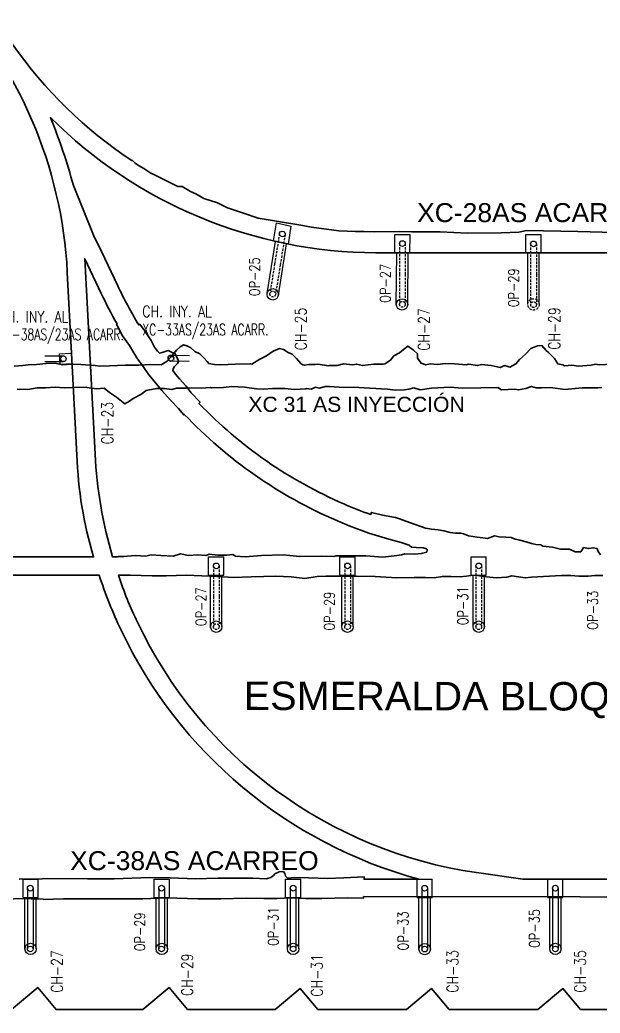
# Model space of a CAD drawing. Header units: millimetres. Extents: x -28 to 1943, y -5245 to 2752.
# Drawn here: x 1008.4 to 1161.5, y -2578.3 to -2316.4 of the extents above; entities that cross this region are included whole.
import ezdxf

# ---------------------------------------------------------------- set-up
doc = ezdxf.new("R2010")
doc.units = ezdxf.units.MM
doc.linetypes.add('HIDDEN', pattern=[0.375, 0.25, -0.125])
doc.styles.add('ARIAL', font='arial.ttf')
doc.styles.add('DG-T1-473 TO 560$1$Standard', font='arial.ttf')
doc.styles.add('ROMANS', font='romans.shx', dxfattribs={"width": 0.8})

msp = doc.modelspace()

# ---------------------------------------------------------------- linework, layer by layer
at = {"color": 3}
for p, q in [((1075.323, -2374.655), (1076.077, -2369.903)), ((1079.24, -2375.491), (1079.993, -2370.747)), ((1107.316, -2377.782), (1107.349, -2372.982)), ((1107.348, -2372.982), (1111.348, -2372.982)), ((1111.316, -2377.782), (1111.349, -2372.982)), ((1141.927, -2377.782), (1141.927, -2372.982)), ((1141.927, -2372.982), (1145.927, -2372.982)), ((1145.927, -2377.782), (1145.927, -2372.982)), ((1073.622, -2388.56), (1075.811, -2374.767)), ((1076.594, -2388.973), (1078.749, -2375.394)), ((1107.728, -2391.382), (1107.822, -2377.782)), ((1110.728, -2391.382), (1110.822, -2377.782)), ((1142.427, -2391.373), (1142.427, -2377.782)), ((1145.427, -2391.373), (1145.427, -2377.782)), ((1014.953, -2404.985), (1019.861, -2404.985)), ((1014.953, -2406.485), (1019.861, -2406.485)), ((1053.065, -2406.485), (1048.233, -2406.352)), ((1053.106, -2404.985), (1048.274, -2404.853)), ((1027.826, -2457.98), (1027.893, -2457.98)), ((1027.826, -2457.98), (1027.893, -2457.98)), ((1058.189, -2462.781), (1058.186, -2458.005)), ((1058.186, -2458.005), (1062.186, -2458.006)), ((1062.189, -2462.781), (1062.186, -2458.006)), ((1092.83, -2462.781), (1092.827, -2457.956)), ((1092.827, -2457.981), (1096.827, -2457.981)), ((1096.83, -2462.781), (1096.827, -2457.981)), ((1127.471, -2462.781), (1127.468, -2457.957)), ((1127.469, -2458.005), (1131.469, -2458.006)), ((1131.471, -2462.781), (1131.469, -2458.006)), ((1058.189, -2462.781), (1062.189, -2462.781)), ((1058.695, -2476.604), (1058.688, -2462.781)), ((1061.695, -2476.381), (1061.688, -2462.781)), ((1092.83, -2462.781), (1096.83, -2462.781)), ((1093.336, -2476.604), (1093.329, -2462.781)), ((1096.336, -2476.381), (1096.329, -2462.781)), ((1127.471, -2462.805), (1131.471, -2462.805)), ((1127.977, -2476.381), (1127.971, -2462.781)), ((1130.977, -2476.381), (1130.971, -2462.781)), ((1009.218, -2542.982), (1013.218, -2542.982)), ((1043.859, -2542.982), (1047.859, -2542.982)), ((1078.5, -2542.982), (1082.5, -2542.982)), ((1113.206, -2542.982), (1117.206, -2542.982)), ((1147.701, -2542.982), (1151.701, -2542.982)), ((1117.206, -2547.782), (1117.206, -2547.232))]:
    msp.add_line(p, q, dxfattribs=at)
at = {"color": 8, "linetype": 'HIDDEN', "ltscale": 2.5}
for p, q in [((1076.89, -2372.704), (1075.616, -2380.72)), ((1078.372, -2372.94), (1077.097, -2380.956)), ((1108.585, -2375.337), (1108.585, -2383.453)), ((1110.085, -2375.337), (1110.085, -2383.453)), ((1143.176, -2375.427), (1143.176, -2391.462)), ((1144.676, -2375.427), (1144.676, -2383.544)), ((1075.616, -2380.72), (1074.372, -2388.54)), ((1077.097, -2380.956), (1075.854, -2388.776)), ((1108.585, -2383.453), (1108.585, -2391.371)), ((1110.085, -2383.453), (1110.085, -2391.371)), ((1144.676, -2383.544), (1144.676, -2391.462)), ((1059.462, -2460.346), (1059.462, -2468.463)), ((1060.962, -2460.346), (1060.962, -2468.463)), ((1094.103, -2460.346), (1094.103, -2468.463)), ((1095.603, -2460.346), (1095.603, -2468.463)), ((1128.744, -2460.346), (1128.744, -2468.463)), ((1130.244, -2460.346), (1130.244, -2468.463)), ((1059.462, -2468.463), (1059.462, -2476.381)), ((1060.962, -2468.463), (1060.962, -2476.381)), ((1094.103, -2468.463), (1094.103, -2476.381)), ((1095.603, -2468.463), (1095.603, -2476.381)), ((1128.744, -2468.463), (1128.744, -2476.381)), ((1130.244, -2468.463), (1130.244, -2476.381))]:
    msp.add_line(p, q, dxfattribs=at)
at = {"color": 3, "linetype": 'Continuous'}
for p, q in [((1018.792, -2404.44), (1022.025, -2404.269)), ((1018.792, -2404.44), (1018.934, -2407.136)), ((1018.934, -2407.136), (1022.167, -2406.965))]:
    msp.add_line(p, q, dxfattribs=at)
for p, q in [((1009.218, -2547.782), (1009.218, -2542.982)), ((1013.218, -2547.782), (1013.218, -2542.982)), ((1043.859, -2547.782), (1043.859, -2542.982)), ((1047.859, -2547.782), (1047.859, -2542.982)), ((1078.5, -2547.782), (1078.5, -2542.982)), ((1082.5, -2547.782), (1082.5, -2542.982)), ((1113.206, -2547.782), (1113.206, -2542.982)), ((1117.206, -2547.782), (1117.206, -2542.982)), ((1147.701, -2547.782), (1147.701, -2542.982)), ((1151.701, -2547.782), (1151.701, -2542.982)), ((1010.378, -2545.344), (1010.378, -2553.461)), ((1011.878, -2545.344), (1011.878, -2553.461)), ((1045.019, -2545.344), (1045.019, -2553.461)), ((1046.519, -2545.344), (1046.519, -2553.461)), ((1079.742, -2545.344), (1079.742, -2553.461)), ((1081.242, -2545.344), (1081.242, -2553.461)), ((1114.448, -2545.375), (1114.448, -2553.492)), ((1115.948, -2545.375), (1115.948, -2553.492)), ((1148.942, -2545.344), (1148.942, -2553.461)), ((1150.442, -2545.344), (1150.442, -2553.461)), ((1009.218, -2547.782), (1013.218, -2547.782)), ((1009.718, -2561.382), (1009.718, -2547.782)), ((1012.718, -2561.382), (1012.718, -2547.782)), ((1043.859, -2547.782), (1047.859, -2547.782)), ((1044.359, -2561.382), (1044.359, -2547.782)), ((1047.359, -2561.382), (1047.359, -2547.782)), ((1078.5, -2547.782), (1082.5, -2547.782)), ((1079, -2561.382), (1079, -2547.782)), ((1082, -2561.382), (1082, -2547.782)), ((1113.206, -2547.782), (1113.206, -2546.716)), ((1113.206, -2547.782), (1117.206, -2547.782)), ((1113.706, -2561.41), (1113.706, -2547.782)), ((1116.706, -2561.41), (1116.706, -2547.782)), ((1147.701, -2547.782), (1151.701, -2547.782)), ((1148.201, -2561.556), (1148.201, -2547.782)), ((1151.201, -2561.556), (1151.201, -2547.782)), ((1010.378, -2553.461), (1010.378, -2561.379)), ((1011.878, -2553.461), (1011.878, -2561.379)), ((1045.019, -2553.461), (1045.019, -2561.379)), ((1046.519, -2553.461), (1046.519, -2561.379)), ((1079.742, -2553.461), (1079.742, -2561.379)), ((1081.242, -2553.461), (1081.242, -2561.379)), ((1114.448, -2553.492), (1114.448, -2561.41)), ((1115.948, -2553.492), (1115.948, -2561.41)), ((1148.942, -2553.461), (1148.942, -2561.379)), ((1150.442, -2553.461), (1150.442, -2561.379))]:
    msp.add_line(p, q)
at = {"color": 7, "lineweight": 35}
for points in [[(819.073, -2540.883), (821.573, -2543.383), (884.307, -2543.383), (900.404, -2521.502), (907.439, -2511.938, -0.0544823), (924.617, -2491.634, -0.0412979), (940.348, -2478.986, -0.0364934), (955.818, -2470.094, -0.0552072), (981.237, -2461.147, -0.0592227), (1009.957, -2457.98), (1014.081, -2457.98), (1027.855, -2457.98, -0.0656411), (1023.442, -2431.118), (1022.025, -2404.269), (1020.9, -2382.96, 0.1791426), (988.874, -2308.323), (986.45, -2310.916), (984.258, -2308.868), (986.785, -2306.165, 0.2832299), (866.773, -2277.433, 0.0830159), (829.639, -2297.627, 0.0902512), (803.542, -2326.054, 0.0654306), (793.69, -2345.012), (783.273, -2370.074)], [(819.073, -2540.883), (821.573, -2543.383), (884.307, -2543.383), (900.404, -2521.502), (907.439, -2511.938, -0.0544823), (924.617, -2491.634, -0.0412979), (940.348, -2478.986, -0.0364934), (955.818, -2470.094, -0.0552072), (981.237, -2461.147, -0.0592227), (1009.957, -2457.98), (1014.081, -2457.98), (1027.855, -2457.98, -0.0656411), (1023.442, -2431.118), (1022.025, -2404.269), (1020.9, -2382.96, 0.1791426), (988.874, -2308.323), (986.45, -2310.916), (984.258, -2308.868), (986.785, -2306.165, 0.2832299), (866.773, -2277.433, 0.0830159), (829.639, -2297.627, 0.0902512), (803.542, -2326.054, 0.0654306), (793.69, -2345.012), (783.273, -2370.074)], [(1165.308, -2372.474), (1155.61, -2372.151), (1142.107, -2371.892), (1140.023, -2372.336), (1135.372, -2372.486), (1126.505, -2372.591), (1119.329, -2372.297), (1111.732, -2372.221), (1108.54, -2372.164), (1102.06, -2372.258), (1099.205, -2372.203), (1096.928, -2372.126), (1092.541, -2371.963), (1085.353, -2371.046), (1082.517, -2370.506), (1071.23, -2368.684), (1067.434, -2367.292), (1063.184, -2365.905), (1060.512, -2364.587), (1056.923, -2363.456), (1054.796, -2362.217), (1053.43, -2361.633), (1051.174, -2360.289), (1050.04, -2360.289), (1043.571, -2357.045), (1042.95, -2356.816), (1041.133, -2355.56), (1039.663, -2354.754), (1038.801, -2354.118), (1038.091, -2353.442), (1037.943, -2353.471, -0.0945722), (1006.379, -2322.684)], [(1165.308, -2372.474), (1155.61, -2372.151), (1142.107, -2371.892), (1140.023, -2372.336), (1135.372, -2372.486), (1126.505, -2372.591), (1119.329, -2372.297), (1111.732, -2372.221), (1108.54, -2372.164), (1102.06, -2372.258), (1099.205, -2372.203), (1096.928, -2372.126), (1092.541, -2371.963), (1085.353, -2371.046), (1082.517, -2370.506), (1071.23, -2368.684), (1067.434, -2367.292), (1063.184, -2365.905), (1060.512, -2364.587), (1056.923, -2363.456), (1054.796, -2362.217), (1053.43, -2361.633), (1051.174, -2360.289), (1050.04, -2360.289), (1043.571, -2357.045), (1042.95, -2356.816), (1041.133, -2355.56), (1039.663, -2354.754), (1038.801, -2354.118), (1038.091, -2353.442), (1037.943, -2353.471, -0.0945722), (1006.379, -2322.684)], [(1161.575, -2457.431), (1161.003, -2456.594), (1160.705, -2455.786), (1159.607, -2455.58), (1158.465, -2455.777), (1157.125, -2455.539), (1156.413, -2456.626), (1154.916, -2456.626), (1153.385, -2455.975), (1151.054, -2455.942), (1148.92, -2455.387), (1146.348, -2455.144), (1145.87, -2454.833), (1144.548, -2454.726), (1143.436, -2454.417), (1142.005, -2453.991), (1140.308, -2453.569), (1139.058, -2453.267), (1138.052, -2452.877), (1136.592, -2452.756), (1134.889, -2452.655), (1133.658, -2452.438), (1131.817, -2453.154), (1130.537, -2452.977), (1129.031, -2452.761), (1127.897, -2452.602), (1126.751, -2452.391), (1125.464, -2451.899), (1124.779, -2451.759), (1123.311, -2451.687), (1121.968, -2451.534), (1120.24, -2451.125), (1118.779, -2450.85), (1117.036, -2450.645), (1115.4, -2450.368), (1111.435, -2449.025), (1108.259, -2447.88), (1107.484, -2447.616), (1104.116, -2446.965), (1101.167, -2446.231), (1100.966, -2446.796, -0.0161501), (1093.897, -2444.018, -0.0999854), (1055.625, -2417.49), (1055.945, -2417.18), (1053.619, -2414.715), (1052.165, -2412.912), (1050.546, -2411.057), (1049.417, -2409.801), (1048.758, -2408.849), (1048.839, -2408.387), (1049.205, -2407.739), (1049.997, -2406.978), (1050.304, -2406.333), (1049.892, -2405.556), (1049.406, -2404.435), (1048.432, -2403.965), (1047.527, -2403.54), (1045.964, -2404.068), (1045.215, -2404.24), (1044.665, -2403.742), (1043.909, -2402.692), (1043.019, -2400.88), (1041.263, -2398.288), (1040.002, -2396.642), (1039.752, -2396.793, -0.0249086), (1034.207, -2386.48), (1029.916, -2377.448), (1027.847, -2373.101), (1022.498, -2360.003, 0.0314598), (1016.464, -2342.129, 0.1972724), (1102.322, -2377.782), (1276.05, -2377.782)], [(1161.575, -2457.431), (1161.003, -2456.594), (1160.705, -2455.786), (1159.607, -2455.58), (1158.465, -2455.777), (1157.125, -2455.539), (1156.413, -2456.626), (1154.916, -2456.626), (1153.385, -2455.975), (1151.054, -2455.942), (1148.92, -2455.387), (1146.348, -2455.144), (1145.87, -2454.833), (1144.548, -2454.726), (1143.436, -2454.417), (1142.005, -2453.991), (1140.308, -2453.569), (1139.058, -2453.267), (1138.052, -2452.877), (1136.592, -2452.756), (1134.889, -2452.655), (1133.658, -2452.438), (1131.817, -2453.154), (1130.537, -2452.977), (1129.031, -2452.761), (1127.897, -2452.602), (1126.751, -2452.391), (1125.464, -2451.899), (1124.779, -2451.759), (1123.311, -2451.687), (1121.968, -2451.534), (1120.24, -2451.125), (1118.779, -2450.85), (1117.036, -2450.645), (1115.4, -2450.368), (1111.435, -2449.025), (1108.259, -2447.88), (1107.484, -2447.616), (1104.116, -2446.965), (1101.167, -2446.231), (1100.966, -2446.796, -0.0161501), (1093.897, -2444.018, -0.0999854), (1055.625, -2417.49), (1055.945, -2417.18), (1053.619, -2414.715), (1052.165, -2412.912), (1050.546, -2411.057), (1049.417, -2409.801), (1048.758, -2408.849), (1048.839, -2408.387), (1049.205, -2407.739), (1049.997, -2406.978), (1050.304, -2406.333), (1049.892, -2405.556), (1049.406, -2404.435), (1048.432, -2403.965), (1047.527, -2403.54), (1045.964, -2404.068), (1045.215, -2404.24), (1044.665, -2403.742), (1043.909, -2402.692), (1043.019, -2400.88), (1041.263, -2398.288), (1040.002, -2396.642), (1039.752, -2396.793, -0.0249086), (1034.207, -2386.48), (1029.916, -2377.448), (1027.847, -2373.101), (1022.498, -2360.003, 0.0314598), (1016.464, -2342.129, 0.1972724), (1102.322, -2377.782), (1276.05, -2377.782)], [(1028.236, -2430.865), (1025.518, -2379.376), (1029.871, -2388.539, 0.018407), (1034.034, -2396.529), (1033.889, -2396.611), (1035.439, -2399.703), (1037.29, -2402.211), (1038.431, -2404.164), (1039.284, -2405.483), (1040.882, -2407.765), (1042.443, -2410.004), (1043.842, -2411.652), (1045.868, -2414.105), (1048.108, -2416.644), (1050.22, -2418.858), (1051.634, -2420.536), (1051.771, -2420.405, 0.1011565), (1091.998, -2448.426, 0.0072501), (1095.278, -2449.783), (1095.265, -2449.815), (1100.478, -2451.684), (1105.752, -2453.321), (1109.017, -2454.208), (1111.096, -2454.896), (1111.77, -2455.415), (1112.936, -2455.506), (1114.873, -2455.631), (1115.692, -2455.878), (1115.889, -2456.075), (1115.749, -2456.716), (1114.314, -2457.096), (1112.633, -2457.236), (1109.964, -2457.157), (1109.091, -2457.401), (1107.876, -2457.578), (1104.202, -2458.019), (1099.656, -2457.726), (1095.646, -2457.664), (1091.85, -2457.675), (1091.275, -2457.887), (1088.074, -2457.831), (1082.252, -2457.9), (1077.889, -2457.443), (1072.154, -2457.59), (1067.831, -2457.925), (1065.31, -2457.833), (1064.594, -2457.374), (1063.013, -2457.564), (1060.616, -2457.556), (1058.457, -2457.259), (1057.435, -2457.587), (1055.252, -2457.43), (1052.863, -2457.613), (1050.793, -2457.213), (1048.842, -2457.759), (1045.575, -2457.635), (1043.024, -2457.451), (1041.646, -2457.752), (1038.824, -2457.606), (1035.797, -2457.894), (1034.353, -2457.838), (1034.322, -2457.98), (1032.849, -2457.98, -0.0586654), (1028.236, -2430.868)], [(1028.236, -2430.865), (1025.518, -2379.376), (1029.871, -2388.539, 0.018407), (1034.034, -2396.529), (1033.889, -2396.611), (1035.439, -2399.703), (1037.29, -2402.211), (1038.431, -2404.164), (1039.284, -2405.483), (1040.882, -2407.765), (1042.443, -2410.004), (1043.842, -2411.652), (1045.868, -2414.105), (1048.108, -2416.644), (1050.22, -2418.858), (1051.634, -2420.536), (1051.771, -2420.405, 0.1011565), (1091.998, -2448.426, 0.0072501), (1095.278, -2449.783), (1095.265, -2449.815), (1100.478, -2451.684), (1105.752, -2453.321), (1109.017, -2454.208), (1111.096, -2454.896), (1111.77, -2455.415), (1112.936, -2455.506), (1114.873, -2455.631), (1115.692, -2455.878), (1115.889, -2456.075), (1115.749, -2456.716), (1114.314, -2457.096), (1112.633, -2457.236), (1109.964, -2457.157), (1109.091, -2457.401), (1107.876, -2457.578), (1104.202, -2458.019), (1099.656, -2457.726), (1095.646, -2457.664), (1091.85, -2457.675), (1091.275, -2457.887), (1088.074, -2457.831), (1082.252, -2457.9), (1077.889, -2457.443), (1072.154, -2457.59), (1067.831, -2457.925), (1065.31, -2457.833), (1064.594, -2457.374), (1063.013, -2457.564), (1060.616, -2457.556), (1058.457, -2457.259), (1057.435, -2457.587), (1055.252, -2457.43), (1052.863, -2457.613), (1050.793, -2457.213), (1048.842, -2457.759), (1045.575, -2457.635), (1043.024, -2457.451), (1041.646, -2457.752), (1038.824, -2457.606), (1035.797, -2457.894), (1034.353, -2457.838), (1034.322, -2457.98), (1032.849, -2457.98, -0.0586654), (1028.236, -2430.868)], [(1008.185, -2542.976), (1014.292, -2542.881), (1014.745, -2542.767), (1026.24, -2542.843), (1033.272, -2542.92), (1042.698, -2542.508), (1048.076, -2542.59), (1054.719, -2542.903), (1060.645, -2542.72), (1066.088, -2542.71), (1069.89, -2542.726), (1073.447, -2542.876), (1074.581, -2542.554), (1075.272, -2541.992), (1075.674, -2541.533), (1076.834, -2541.025), (1077.946, -2540.915), (1078.274, -2541.454), (1078.49, -2542.202), (1079.006, -2542.724), (1080.913, -2542.573), (1084.572, -2542.64), (1089.577, -2542.839), (1093.845, -2542.596), (1099.236, -2542.328), (1099.236, -2542.982), (1113.704, -2542.982, -0.2193033), (1035.093, -2477.293, -0.0319409), (1029.312, -2462.78), (1014.081, -2462.78), (1009.937, -2462.78, 0.0592735), (982.319, -2465.823, 0.0551998)], [(1008.185, -2542.976), (1014.292, -2542.881), (1014.745, -2542.767), (1026.24, -2542.843), (1033.272, -2542.92), (1042.698, -2542.508), (1048.076, -2542.59), (1054.719, -2542.903), (1060.645, -2542.72), (1066.088, -2542.71), (1069.89, -2542.726), (1073.447, -2542.876), (1074.581, -2542.554), (1075.272, -2541.992), (1075.674, -2541.533), (1076.834, -2541.025), (1077.946, -2540.915), (1078.274, -2541.454), (1078.49, -2542.202), (1079.006, -2542.724), (1080.913, -2542.573), (1084.572, -2542.64), (1089.577, -2542.839), (1093.845, -2542.596), (1099.236, -2542.328), (1099.236, -2542.982), (1113.704, -2542.982, -0.2193033), (1035.093, -2477.293, -0.0319409), (1029.312, -2462.78), (1014.081, -2462.78), (1009.937, -2462.78, 0.0592735), (982.319, -2465.823, 0.0551998)], [(1271.45, -2542.982), (1141.073, -2542.982), (1128.925, -2541.233, -0.2513346), (1039.427, -2475.231, -0.037334), (1034.42, -2462.78), (1037.509, -2462.78), (1043.255, -2462.951), (1046.99, -2462.938), (1052.284, -2462.795), (1056.383, -2462.991), (1060.55, -2463.18), (1064.795, -2463.391), (1069.387, -2463.243), (1072.728, -2463.157), (1075.927, -2463.102), (1079.95, -2463.229), (1083.558, -2463.675), (1086.865, -2463.167), (1089.138, -2463.021), (1089.567, -2463.052), (1097.141, -2463.084), (1102.174, -2463.175), (1107.853, -2463.507), (1112.425, -2463.404), (1112.856, -2463.374), (1115.396, -2463.458), (1117.674, -2463.539), (1119.887, -2463.136), (1122.211, -2463.145), (1124.597, -2463.282), (1126.245, -2463.055), (1127.421, -2462.858), (1128.656, -2462.823), (1129.676, -2462.956), (1131.594, -2463.267), (1134.105, -2463.517), (1136.85, -2463.37), (1138.249, -2463.009), (1141.696, -2463.524), (1143.437, -2463.36), (1151.355, -2462.888), (1153.775, -2462.888), (1155.885, -2463.037), (1158.317, -2463.106), (1160.099, -2462.913), (1160.099, -2462.913), (1162.253, -2462.916)], [(1271.45, -2542.982), (1141.073, -2542.982), (1128.925, -2541.233, -0.2513346), (1039.427, -2475.231, -0.037334), (1034.42, -2462.78), (1037.509, -2462.78), (1043.255, -2462.951), (1046.99, -2462.938), (1052.284, -2462.795), (1056.383, -2462.991), (1060.55, -2463.18), (1064.795, -2463.391), (1069.387, -2463.243), (1072.728, -2463.157), (1075.927, -2463.102), (1079.95, -2463.229), (1083.558, -2463.675), (1086.865, -2463.167), (1089.138, -2463.021), (1089.567, -2463.052), (1097.141, -2463.084), (1102.174, -2463.175), (1107.853, -2463.507), (1112.425, -2463.404), (1112.856, -2463.374), (1115.396, -2463.458), (1117.674, -2463.539), (1119.887, -2463.136), (1122.211, -2463.145), (1124.597, -2463.282), (1126.245, -2463.055), (1127.421, -2462.858), (1128.656, -2462.823), (1129.676, -2462.956), (1131.594, -2463.267), (1134.105, -2463.517), (1136.85, -2463.37), (1138.249, -2463.009), (1141.696, -2463.524), (1143.437, -2463.36), (1151.355, -2462.888), (1153.775, -2462.888), (1155.885, -2463.037), (1158.317, -2463.106), (1160.099, -2462.913), (1160.099, -2462.913), (1162.253, -2462.916)], [(895.591, -2654.643, -0.3760744), (1008.082, -2548.047), (1014.544, -2548.274), (1014.651, -2548.321), (1019.878, -2548.125), (1025.197, -2548.189), (1033.963, -2548.193), (1040.823, -2548.118), (1047.074, -2547.872), (1055.359, -2548.148), (1061.388, -2548.171), (1068.155, -2548.001), (1072.799, -2548.029), (1076.212, -2548.082), (1080.049, -2547.921), (1083.821, -2548.063), (1088.058, -2548.108), (1094.939, -2547.856), (1099.077, -2547.963), (1099.078, -2547.559), (1270.659, -2547.782)], [(895.591, -2654.643, -0.3760744), (1008.082, -2548.047), (1014.544, -2548.274), (1014.651, -2548.321), (1019.878, -2548.125), (1025.197, -2548.189), (1033.963, -2548.193), (1040.823, -2548.118), (1047.074, -2547.872), (1055.359, -2548.148), (1061.388, -2548.171), (1068.155, -2548.001), (1072.799, -2548.029), (1076.212, -2548.082), (1080.049, -2547.921), (1083.821, -2548.063), (1088.058, -2548.108), (1094.939, -2547.856), (1099.077, -2547.963), (1099.078, -2547.559), (1270.659, -2547.782)]]:
    msp.add_lwpolyline(points, format="xyb", dxfattribs=at)
at = {"color": 3}
msp.add_lwpolyline([(1076.077, -2369.903), (1079.993, -2370.747)], dxfattribs=at)
at = {"color": 254, "lineweight": 35}
for points in [[(1006.84, -2407.712), (1009.179, -2407.518), (1010.592, -2407.289), (1012.739, -2407.276), (1015.293, -2407.019), (1017.701, -2406.914), (1019.634, -2407.311), (1021.756, -2407.121), (1024.502, -2407.233), (1028.265, -2407.514), (1029.369, -2407.645), (1032.021, -2407.589), (1036.264, -2407.39), (1039.8, -2407.452), (1042.869, -2407.27), (1045.666, -2407.296), (1047.258, -2406.343), (1048.237, -2405.295), (1049.688, -2403.455), (1050.68, -2402.576), (1051.55, -2402.094), (1052.451, -2402.329), (1053.459, -2402.882), (1054.596, -2403.827), (1055.867, -2404.421), (1057.008, -2405.59), (1057.84, -2406.472), (1058.221, -2406.952), (1059.719, -2407.215), (1061.439, -2407.328), (1065.25, -2407.126), (1069.268, -2407.05), (1069.611, -2407.189), (1071.745, -2405.811), (1073.452, -2404.941), (1075.209, -2403.757), (1076.884, -2403), (1077.918, -2403.311), (1079.228, -2404.048), (1080.282, -2404.486), (1081.341, -2405.631), (1082.535, -2406.937), (1083.096, -2407.312), (1083.454, -2407.433), (1084.661, -2407.281), (1086.306, -2407.24), (1087.008, -2407.168), (1089.94, -2407.576), (1089.971, -2407.546), (1092.108, -2407.489), (1093.823, -2407.064), (1096.166, -2407.301), (1097.233, -2407.155), (1098.762, -2407.55), (1101.757, -2407.182), (1104.23, -2407.155), (1104.667, -2407.04), (1106.157, -2406.101), (1107.093, -2404.98), (1108.556, -2404.208), (1109.641, -2403.261), (1110.801, -2402.386), (1112.15, -2403.348), (1113.288, -2404.433), (1113.335, -2405.539), (1114.238, -2406.865), (1115.552, -2407.289), (1116.658, -2407.091), (1118.573, -2407.218), (1120.623, -2406.986), (1123.079, -2407.084), (1126.269, -2407.315), (1126.752, -2407.147), (1129.186, -2407.514), (1130.224, -2407.232), (1132.726, -2407.47), (1135.16, -2408.023), (1136.326, -2407.542), (1137.7, -2407.911), (1139.305, -2407.085), (1140.272, -2405.9), (1141.816, -2404.515), (1143.194, -2403.046), (1144.99, -2402.358), (1146.156, -2402.255), (1147.29, -2403.542), (1147.872, -2404.115), (1149.43, -2405.698), (1150.302, -2407.062), (1151.627, -2407.321), (1152.094, -2407.575), (1154.053, -2407.384), (1155.768, -2407.652), (1159.18, -2407.376), (1160.309, -2407.172), (1161.384, -2407.348), (1164.484, -2407.162)], [(1161.949, -2413.304), (1160.939, -2413.403), (1156.8, -2413.434), (1152.176, -2413.801), (1148.451, -2413.351), (1146.017, -2413.357), (1144.621, -2413.369), (1143.359, -2413.067), (1143.137, -2413.093), (1141.874, -2413.538), (1139.992, -2413.959), (1139.033, -2413.79), (1135.504, -2413.894), (1134.511, -2413.344), (1130.066, -2413.379), (1125.088, -2413.511), (1121.931, -2413.226), (1117.01, -2413.446), (1113.977, -2413.889), (1112.385, -2413.434), (1111.029, -2413.785), (1109.906, -2413.909), (1107.386, -2413.98), (1105.408, -2413.72), (1100.745, -2413.524), (1096.299, -2413.224), (1093.843, -2413.307), (1090.129, -2413.046), (1088.993, -2413.063), (1087.462, -2413.454), (1086.291, -2413.261), (1086.26, -2413.34), (1085.243, -2413.715), (1084.067, -2413.613), (1083.877, -2413.701), (1080.822, -2413.857), (1078.3, -2413.566), (1075.068, -2413.542), (1072.649, -2413.742), (1070.824, -2413.619), (1067.661, -2413.226), (1064.342, -2413.052), (1062.159, -2413.279), (1058.919, -2413.363), (1058.665, -2413.342), (1056.261, -2413.472), (1053.744, -2413.364), (1052.357, -2413.466), (1049.684, -2413.49), (1048.469, -2413.84), (1046.542, -2413.533), (1044.457, -2413.53), (1044.006, -2413.681), (1041.753, -2414.071), (1040.288, -2415.111), (1038.303, -2416.198), (1037.34, -2416.869), (1036.055, -2417.582), (1033.913, -2415.884), (1032.021, -2414.663), (1030.592, -2413.472), (1028.601, -2413.623), (1026.061, -2413.302), (1026.029, -2413.239), (1022.363, -2413.334), (1020.117, -2413.384), (1017.726, -2413.233), (1015.189, -2413.391), (1012.981, -2413.405), (1010.527, -2413.795), (1007.714, -2413.736)], [(1006.196, -2577.385), (1013.113, -2571.58), (1017.984, -2577.385), (1040.837, -2577.385), (1047.754, -2571.58), (1052.625, -2577.385), (1075.776, -2577.385), (1082.395, -2571.83), (1087.056, -2577.385), (1110.417, -2577.385), (1117.036, -2571.83), (1121.697, -2577.385), (1145.058, -2577.385), (1151.677, -2571.83), (1156.338, -2577.385), (1175.062, -2577.385)]]:
    msp.add_lwpolyline(points, dxfattribs=at)
for centre, radius in [((1077.631, -2372.822), 0.75), ((1109.335, -2375.337), 0.75), ((1143.926, -2375.427), 0.75), ((1048.254, -2405.602), 0.75), ((1060.212, -2460.346), 0.75), ((1094.853, -2460.346), 0.75), ((1129.494, -2460.346), 0.75), ((1011.128, -2545.344), 0.75), ((1045.769, -2545.344), 0.75), ((1080.492, -2545.344), 0.75), ((1115.198, -2545.375), 0.75), ((1149.692, -2545.344), 0.75), ((1011.218, -2561.382), 1.5), ((1011.128, -2561.379), 0.75), ((1045.859, -2561.382), 1.5), ((1045.769, -2561.379), 0.75), ((1080.5, -2561.382), 1.5), ((1080.492, -2561.379), 0.75), ((1115.206, -2561.41), 1.5), ((1115.198, -2561.41), 0.75), ((1149.701, -2561.382), 1.5), ((1149.692, -2561.379), 0.75)]:
    msp.add_circle(centre, radius)
at = {"color": 3}
for centre in [(1075.111, -2388.742), (1109.228, -2391.382), (1060.212, -2476.384), (1094.853, -2476.384), (1129.477, -2476.381)]:
    msp.add_circle(centre, 1.5, dxfattribs=at)
at = {"color": 8, "linetype": 'HIDDEN', "ltscale": 2.5}
for centre, radius in [((1075.113, -2388.658), 0.75), ((1109.335, -2391.371), 0.75), ((1143.927, -2391.382), 1.5), ((1143.927, -2391.382), 1.5), ((1143.926, -2391.462), 0.75), ((1060.212, -2476.381), 0.75), ((1094.853, -2476.381), 0.75), ((1129.494, -2476.381), 0.75)]:
    msp.add_circle(centre, radius, dxfattribs=at)
at = {"color": 3, "linetype": 'Continuous'}
for centre in [(1019.861, -2405.735), (1048.254, -2405.602)]:
    msp.add_circle(centre, 0.75, dxfattribs=at)
at = {"color": 7, "lineweight": 35}
msp.add_circle((1048.254, -2405.602), 0.75, dxfattribs=at)

# ---------------------------------------------------------------- texts
at = {"color": 7, "style": 'ARIAL'}
for s, p in [('XC-28AS ACARREO', (1113.197, -2369.69)), ('XC-38AS ACARREO', (1021.642, -2540.594))]:
    msp.add_text(s, height=5, dxfattribs=at).set_placement(p)
at = {"color": 7, "style": 'ROMANS', "width": 0.8}
for s, p in [('OP-25', (1071.69, -2389.255)), ('OP-27', (1106.184, -2390.99)), ('OP-29', (1140.034, -2392.165)), ('OP-27', (1057.562, -2476.273)), ('OP-29', (1091.413, -2477.448)), ('OP-31', (1126.645, -2476.042)), ('OP-33', (1160.913, -2477.204)), ('OP-31', (1076.631, -2560.617)), ('OP-35', (1145.55, -2561.137)), ('OP-29', (1041.399, -2562.023)), ('OP-33', (1110.899, -2561.778))]:
    msp.add_text(s, height=2.75, rotation=90, dxfattribs=at).set_placement(p)
at = {"color": 254, "style": 'ROMANS'}
for s, width, p in [('CH. INY. AL ', 0.8, (1002.824, -2396.176)), ('CH. INY. AL ', 0.8, (1040.706, -2394.76)), ('XC-33AS/23AS ACARR.', 0.7, (1040.706, -2399.547)), ('XC-38AS/23AS ACARR.', 0.7, (1002.569, -2400.811))]:
    msp.add_text(s, height=3, dxfattribs=dict(at, width=width)).set_placement(p)
at = {"color": 254, "style": 'ROMANS', "width": 0.8}
for s, p in [('CH-25', (1084, -2403.488)), ('CH-27', (1116.52, -2403.622)), ('CH-29', (1150.919, -2403.371)), ('CH-23', (1032.967, -2428.33)), ('CH-27', (1019.678, -2572.943)), ('CH-29', (1054.04, -2573.797)), ('CH-31', (1088.288, -2573.953)), ('CH-33', (1124.086, -2572.897)), ('CH-35', (1157.713, -2572.897))]:
    msp.add_text(s, height=3, rotation=90, dxfattribs=at).set_placement(p)
at = {"color": 254, "style": 'DG-T1-473 TO 560$1$Standard'}
msp.add_text('XC 31 AS INYECCIÓN', height=4, dxfattribs=at).set_placement((1068.667, -2419.748))
at = {"color": 1, "style": 'ARIAL'}
msp.add_text('ESMERALDA BLOQUE-1', height=7.5, rotation=359.9022, dxfattribs=at).set_placement((1067.441, -2498.349))

doc.saveas('drawing.dxf')
